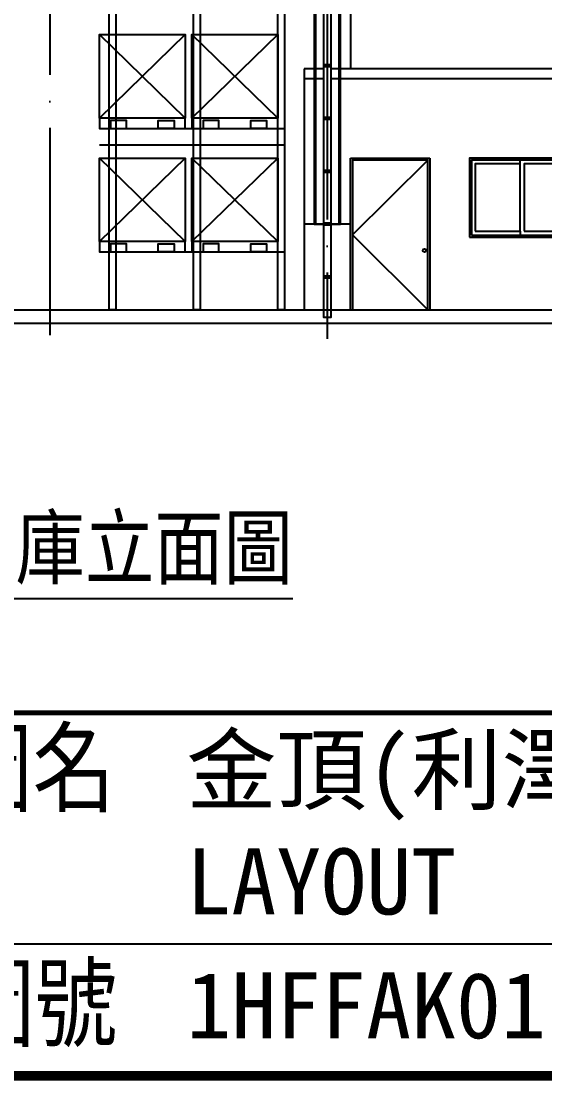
# Model space of a CAD drawing. Extents: x 0 to 210250, y -124674 to 148500.
# Drawn here: x 184544 to 192468, y 3675 to 19724 of the extents above; entities that cross this region are included whole.
import ezdxf
from ezdxf.enums import TextEntityAlignment as Align

# ---------------------------------------------------------------- set-up
doc = ezdxf.new("R2010")
doc.units = 0
doc.header["$LTSCALE"] = 400
doc.linetypes.add('CEN', pattern=[17, 15, -1, 0, -1])
doc.linetypes.add('HIDDEN', pattern=[9.525, 6.35, -3.175])
doc.layers.get('0').update_dxf_attribs({"linetype": 'CONTINUOUS'})
for name, color, linetype in [('C1', 1, 'CONTINUOUS'), ('C5', 5, 'CONTINUOUS'), ('CENTER', 6, 'CEN'), ('COLUMN', 1, 'CONTINUOUS'), ('DIM', 2, 'CONTINUOUS'), ('NOTE', 6, 'CONTINUOUS'), ('PAINT', 3, 'CONTINUOUS'), ('pallrt', 30, 'CONTINUOUS'), ('RAIN', 3, 'CONTINUOUS'), ('WALL', 2, 'CONTINUOUS'), ('WINDOW1', 7, 'CONTINUOUS')]:
    doc.layers.add(name, color=color, linetype=linetype)
doc.styles.add('CHINA', font='romans.shx', dxfattribs={"bigfont": 'chineset.shx'})
doc.styles.add('CHINESET', font='romans.shx', dxfattribs={"bigfont": 'chineset.shx'})
doc.styles.add('KAIU', font='kaiu.ttf')

# ---------------------------------------------------------------- blocks, each defined once
blk = doc.blocks.new('A$C59AC08B8')
at = {"layer": 'C1', "linetype": 'Continuous'}
blk.add_line((2317.3, 571.9), (2317.3, -1865.7), dxfattribs=at)
at = {"layer": 'C5', "linetype": 'Continuous'}
blk.add_lwpolyline([(4700.1, -1176.1), (2702.3, -1176.1), (2702.3, -1147.1), (4696.6, -1147.1), (4696.6, -1147.6), (4697.1, -1147.6), (4697.1, -1148.1), (4700.1, -1148.1), (4700.1, -1176.1)], dxfattribs=at)
at = {"layer": 'COLUMN'}
for points in [[(2467.3, -1121.1), (2467.3, -1161.1), (4700.1, -1161.1), (4700.1, -1121.1)], [(2467.3, -1123.2), (2467.3, -1159), (4700.1, -1159), (4700.1, -1123.2)]]:
    blk.add_lwpolyline(points, close=True, dxfattribs=at)
at = {"layer": 'PAINT', "linetype": 'Continuous'}
for p, q in [((2456.3, -1433.1), (2450.3, -1433.1)), ((2558.3, -1433.1), (2564.3, -1433.1))]:
    blk.add_line(p, q, dxfattribs=at)
blk.add_lwpolyline([(4696.6, -1135.1), (2326.5, -1135.1), (2326.5, -1147.1), (4696.6, -1147.1)], dxfattribs=at)
for points in [[(2456.3, -1365.1), (2456.3, -1433.1), (2558.3, -1433.1), (2558.3, -1365.1)], [(2456.3, -1439.1), (2456.3, -1507.1), (2558.3, -1507.1), (2558.3, -1439.1)]]:
    blk.add_lwpolyline(points, close=True, dxfattribs=at)
at = {"layer": 'RAIN', "linetype": 'Continuous'}
for p, q in [((2385.5, -1147.1), (2385.5, -1135.1)), ((2388.5, -1147.1), (2388.5, -1135.1)), ((2465.5, -1147.1), (2465.5, -1135.1)), ((2468.5, -1147.1), (2468.5, -1135.1)), ((2545.5, -1147.1), (2545.5, -1135.1)), ((2548.5, -1147.1), (2548.5, -1135.1)), ((2625.5, -1147.1), (2625.5, -1135.1)), ((2628.5, -1147.1), (2628.5, -1135.1)), ((2705.5, -1147.1), (2705.5, -1135.1)), ((2708.5, -1147.1), (2708.5, -1135.1))]:
    blk.add_line(p, q, dxfattribs=at)
at = {"layer": 'WALL', "linetype": 'HIDDEN'}
for p, q in [((2337.3, 572.5), (2337.3, -1626.1)), ((2687.3, -1135.1), (2687.3, -1106.1)), ((2687.3, -1626.1), (2687.3, -1147.1))]:
    blk.add_line(p, q, dxfattribs=at)
at = {"layer": 'WALL', "linetype": 'Continuous'}
for p, q in [((2702.3, -1106.1), (2337.3, -1106.1)), ((2702.3, -1135.1), (2702.3, -1106.1)), ((2702.3, -1626.1), (2702.3, -1147.1)), ((5011, -1176.1), (2702.3, -1176.1))]:
    blk.add_line(p, q, dxfattribs=at)
at = {"layer": 'WALL', "color": 3, "linetype": 'Continuous'}
blk.add_lwpolyline([(2337.3, -1106.1), (2337.3, -1176.1), (2467.3, -1176.1), (2467.3, -1106.1)], close=True, dxfattribs=at)
at = {"layer": 'WINDOW1', "linetype": 'Continuous'}
for p, q in [((2337.3, -1176.1), (2567.3, -1176.1)), ((2567.3, -1176.1), (2567.3, -1296.1)), ((2567.3, -1296.1), (2337.3, -1296.1))]:
    blk.add_line(p, q, dxfattribs=at)
for points in [[(2337.3, -1293.1), (2564.3, -1293.1), (2564.3, -1179.1), (2337.3, -1179.1)], [(2447.3, -1356.1), (2447.3, -1516.1), (2567.3, -1516.1), (2567.3, -1356.1)], [(2450.3, -1359.1), (2450.3, -1513.1), (2564.3, -1513.1), (2564.3, -1359.1)]]:
    blk.add_lwpolyline(points, close=True, dxfattribs=at)
at = {"layer": 'WINDOW1', "linetype": 'HIDDEN'}
blk.add_lwpolyline([(2337.3, -1293.1), (2450.8, -1179.1), (2564.3, -1293.1)], dxfattribs=at)
at = {"layer": 'WINDOW1', "linetype": 'Continuous'}
blk.add_circle((2427.3, -1288.1), 2.5, dxfattribs=at)
blk = doc.blocks.new('A$C36BB638E')
at = {"layer": 'pallrt'}
for p, q in [((-550, 1420), (750, 155)), ((-550, 155), (750, 1420))]:
    blk.add_line(p, q, dxfattribs=at)
for points in [[(-550, 155), (750, 155), (750, 1420), (-550, 1420)], [(-550, 155), (750, 155), (750, 0), (-550, 0)], [(-380, -1), (-140, -1), (-140, 119), (-380, 119)], [(580, -1), (340, -1), (340, 119), (580, 119)]]:
    blk.add_lwpolyline(points, close=True, dxfattribs=at)
blk = doc.blocks.new('ASRSa1')
blk.add_line((610, 23), (826, 23))
at = {"const_width": 0.6}
blk.add_lwpolyline([(25, 15), (826, 15), (826, 579), (25, 579)], close=True, dxfattribs=at)
blk.add_lwpolyline([(365, 15, 0.3, 0.3, 0), (365, 37, 0.3, 0.3, 0), (826, 37, 0, 0, 0)], format="xyseb")
at = {"style": 'CHINESET'}
for s, p in [('圖名', (733.861, 30.984)), ('圖號', (734, 16.733))]:
    blk.add_text(s, height=5, dxfattribs=at).set_placement(p)
blk = doc.blocks.new('ASRS')
at = {"layer": 'NOTE', "style": 'KAIU'}
for tag, p, height in [('繪圖者', (-112.051, 16.986), 3.5), ('圖名上', (-77.826, 16.541), 4), ('說明', (-444.316, 14.751), 4), ('設計者', (-112.051, 10.486), 3.5), ('圖名下', (-77.826, 9.784), 4), ('版序', (-444.316, 3.74), 4), ('圖號', (-77.826, 2.276), 4)]:
    blk.add_attdef(tag, p, '', height=height, dxfattribs=at)
at = {"layer": 'NOTE', "style": 'KAIU', "width": 0.8}
for p in [(-124.297, 16.986), (-124.297, 10.486)]:
    blk.add_attdef('XXXX.XX.XX.', text='', height=3, dxfattribs=at).set_placement(p, align=Align.CENTER)
at = {"layer": 'NOTE', "style": 'KAIU'}
blk.add_attdef('1/XXX', text='', height=3, dxfattribs=at).set_placement((-348.449, 4.042), align=Align.CENTER)

msp = doc.modelspace()

# ---------------------------------------------------------------- linework, layer by layer
for p, q in [((185726.643, 18101.501), (188526.643, 18101.501)), ((185726.643, 16231.501), (188526.643, 16231.501))]:
    msp.add_line(p, q)
for points in [[(185976.643, 15351.501), (185876.643, 15351.501), (185876.643, 37991.501), (185976.643, 37991.501)], [(187251.643, 15351.501), (187151.643, 15351.501), (187151.643, 37991.501), (187251.643, 37991.501)], [(188526.643, 15351.501), (188426.643, 15351.501), (188426.643, 37991.501), (188526.643, 37991.501)]]:
    msp.add_lwpolyline(points, close=True)
at = {"layer": 'CENTER'}
for p, q in [((189176.643, 43119.237), (189176.643, 14911.326)), ((184976.643, 38510.067), (184976.643, 14970.067))]:
    msp.add_line(p, q, dxfattribs=at)
at = {"layer": 'DIM'}
msp.add_line((185726.643, 17851.501), (188526.643, 17851.501), dxfattribs=at)

# ---------------------------------------------------------------- block references
at = {"color": 0, "xscale": 10, "yscale": 10, "zscale": 10, "rotation": 90}
msp.add_blockref('A$C59AC08B8', (177765.854, -8021.158), dxfattribs=at)
at = {"layer": 'DIM', "xscale": 250, "yscale": 250, "zscale": 250}
msp.add_blockref('ASRSa1', (0, 0), dxfattribs=at)
at = {"layer": 'DIM'}
ref = msp.add_blockref('ASRS', (206500, 3750), dxfattribs=dict(at, xscale=250, yscale=250, zscale=250))
ref.add_attrib('DWGTITLE1', '金頂(利澤廠)AS/RS', (187043.574, 7885.18), dxfattribs={"layer": 'NOTE', "height": 1000, "style": 'KAIU'})
ref.add_attrib('DWGTITLE2', 'LAYOUT', (187043.574, 6195.945), dxfattribs={"layer": 'NOTE', "height": 1000, "style": 'KAIU'})
ref.add_attrib('DWGNUM', '1HFFAK01', (187043.574, 4318.884), dxfattribs={"layer": 'NOTE', "height": 1000, "style": 'KAIU'})
at = {"layer": 'pallrt', "xscale": -1}
for p in [(186476.643, 18101.501), (187876.643, 18101.501), (186476.643, 16231.501), (187876.643, 16231.501)]:
    msp.add_blockref('A$C36BB638E', p, dxfattribs=at)

# ---------------------------------------------------------------- texts
at = {"layer": 'NOTE', "insert": (175606.279, 12240.961), "char_height": 1050, "attachment_point": 1, "line_spacing_factor": 0.466667, "style": 'CHINA'}
msp.add_mtext_dynamic_manual_height_columns('{\\L 1FL~4FL出入庫立面圖}', width=29752.28178, gutter_width=4500, heights=[0], dxfattribs=at)

doc.saveas('drawing.dxf')
